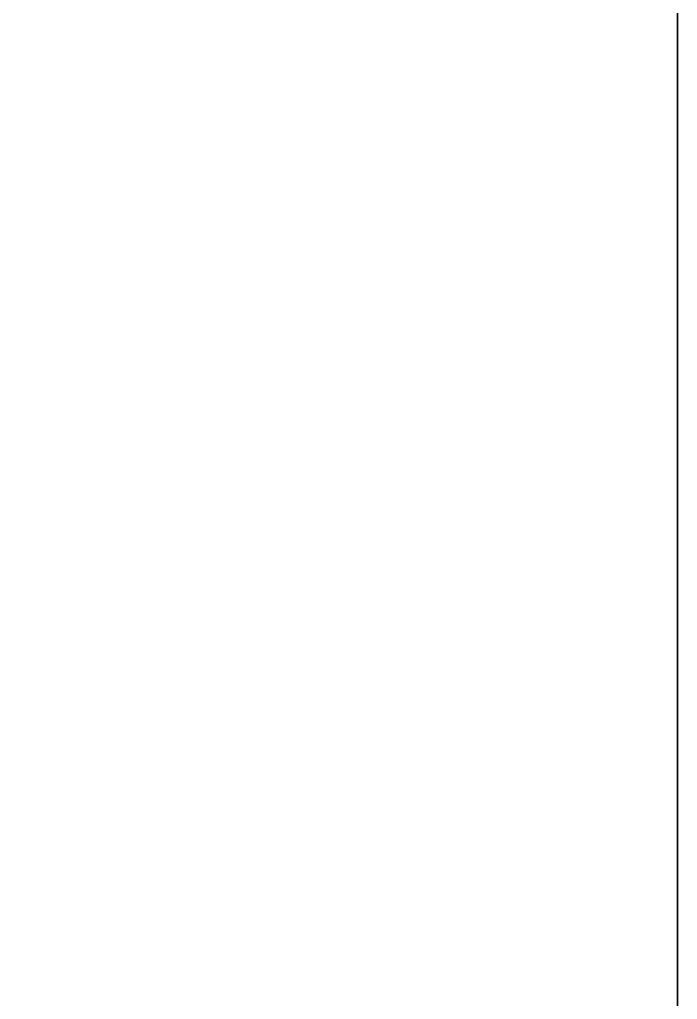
# Model space of a CAD drawing. Extents: x 0 to 3017, y -3657 to 0.
# Drawn here: x 2859.1 to 2997, y -1593 to -1387.5 of the extents above; entities that cross this region are included whole.
import ezdxf

# ---------------------------------------------------------------- set-up
doc = ezdxf.new("R2010")
doc.units = 0
doc.layers.add('LAYER0', color=7, linetype='CONTINUOUS')
doc.layers.add('LAYER1', color=7, linetype='CONTINUOUS')

msp = doc.modelspace()

# ---------------------------------------------------------------- linework, layer by layer
at = {"layer": 'LAYER0'}
for points, invisible_edges in [([(151, -238), (2997, 0), (1089, -2692), (151, -238)], 7), ([(151, 0, 5), (1089, -2692, 5), (2997, 0, 5), (151, 0, 5)], 3), ([(1089, -2692), (2997, 0), (2997, -2692), (1089, -2692)], 1), ([(2997, 0, 5), (1089, -2692, 5), (2997, -2692, 5), (2997, 0, 5)], 1), ([(2997, 0), (2997, -2692, 5), (2997, -2692), (2997, 0)], 1), ([(2997, -2692, 5), (2997, 0), (2997, 0, 5), (2997, -2692, 5)], 1)]:
    msp.add_3dface(points, dxfattribs=dict(at, invisible_edges=invisible_edges))
at = {"layer": 'LAYER1'}
for points, invisible_edges in [([(2997, -2692, 5), (2847, -2542, 5), (2997, 0, 5), (2997, -2692, 5)], 3), ([(2847, -150, 5), (2997, 0, 5), (2847, -2542, 5), (2847, -150, 5)], 3), ([(2997, 0, 5), (2997, -2692, 2606), (2997, -2692, 5), (2997, 0, 5)], 1), ([(2997, -2692, 2606), (2997, 0, 5), (2997, 0, 2606), (2997, -2692, 2606)], 1)]:
    msp.add_3dface(points, dxfattribs=dict(at, invisible_edges=invisible_edges))

doc.saveas('drawing.dxf')
